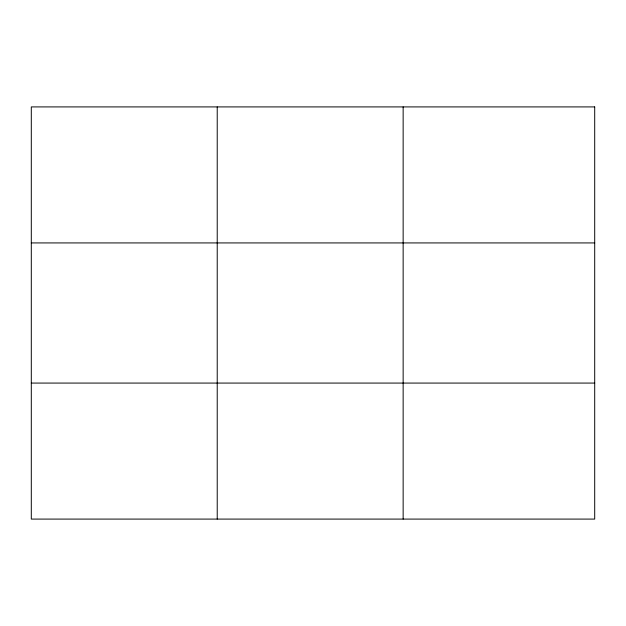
<?xml version="1.0" encoding="UTF-8"?>
<svg xmlns="http://www.w3.org/2000/svg" width="626" height="626" viewBox="0 0 626 626"><rect width="100%" height="100%" fill="white"/><g stroke="black" fill="none" stroke-linecap="round" stroke-linejoin="round"><path stroke-width="0.94" d="M217.222 106.913L217.222 519.087M403.144 106.913L403.144 519.087M31.3 242.927L594.7 242.927M31.3 383.073L594.7 383.073M594.7 106.913L594.7 519.087L31.3 519.087L31.3 106.913L594.7 106.913"/></g></svg>
